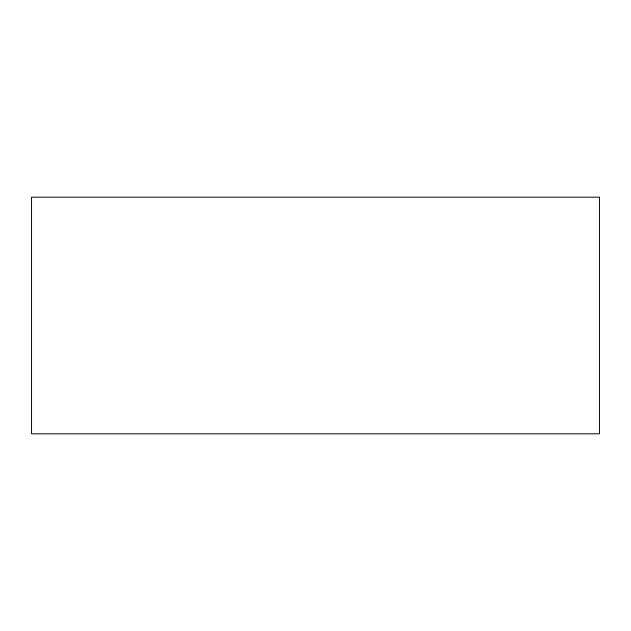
<?xml version="1.0" encoding="UTF-8"?>
<svg xmlns="http://www.w3.org/2000/svg" width="631" height="631" viewBox="0 0 631 631"><rect width="100%" height="100%" fill="white"/><g stroke="black" fill="none" stroke-linecap="round" stroke-linejoin="round"><path stroke-width="0.95" d="M599.45 197.188L31.55 197.188L31.55 433.812L599.45 433.812L599.45 197.188"/></g></svg>
